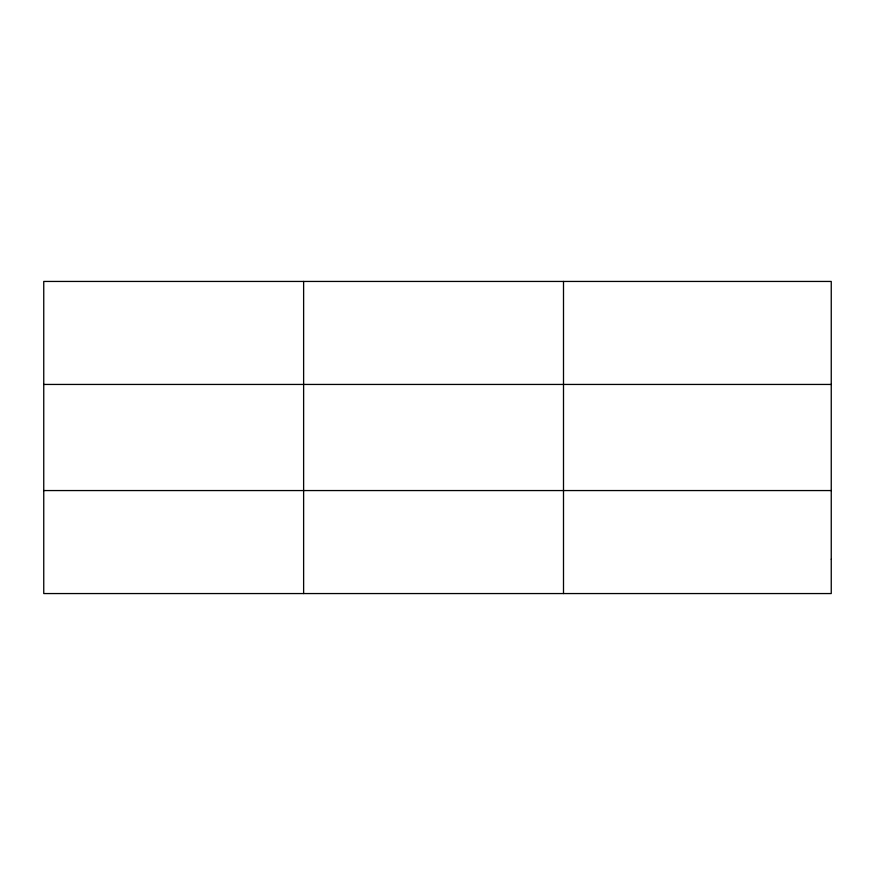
<?xml version="1.0" encoding="UTF-8"?>
<svg xmlns="http://www.w3.org/2000/svg" width="875" height="875" viewBox="0 0 875 875"><rect width="100%" height="100%" fill="white"/><g stroke="black" fill="none" stroke-linecap="round" stroke-linejoin="round"><path stroke-width="1.31" d="M303.625 593.556L303.625 281.444M563.5 593.556L563.5 281.444M43.75 384.442L831.25 384.442M43.75 490.558L831.25 490.558M831.25 559.223L831.25 593.556L43.75 593.556L43.75 281.444L831.25 281.444L831.25 559.223"/></g></svg>
